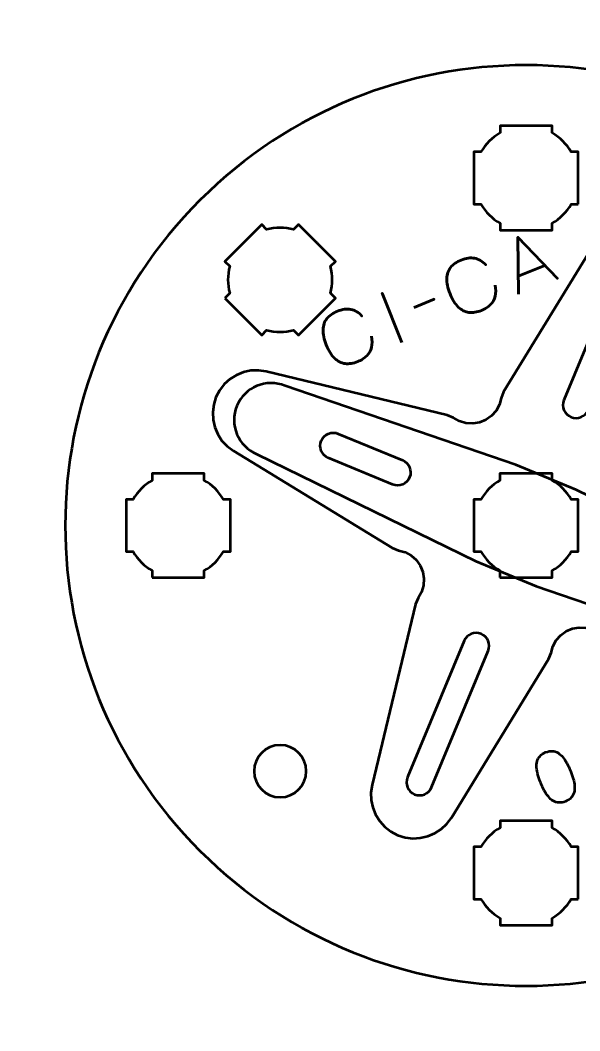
# Model space of a CAD drawing. Header units: centimetres. Extents: x -16.4 to -4.6, y -20.8 to -8.9.
# Drawn here: x -16.41 to -13.19, y -14.76 to -8.94 of the extents above; entities that cross this region are included whole.
import ezdxf

# ---------------------------------------------------------------- set-up
doc = ezdxf.new("R2010")
doc.units = ezdxf.units.CM
doc.header["$MEASUREMENT"] = 0
doc.layers.add('Layer 1', color=7, linetype='Continuous')

msp = doc.modelspace()

# ---------------------------------------------------------------- linework, layer by layer
at = {"layer": 'Layer 1', "lineweight": 53}
for points, knots in [([(-15.37382, -9.97616), (-14.33912, -8.94146), (-12.66088, -8.94146), (-11.62615, -9.97619), (-11.62615, -9.97619), (-10.59145, -11.01089), (-10.59145, -12.68913), (-11.62615, -13.72383), (-11.62615, -13.72383), (-12.66088, -14.75855), (-14.33912, -14.75855), (-15.37382, -13.72385), (-15.37382, -13.72385), (-16.40855, -12.68913), (-16.40855, -11.01089), (-15.37382, -9.97616)], [0, 0, 0, 0, 0.25, 0.25, 0.25, 0.25, 0.5, 0.5, 0.5, 0.5, 0.75, 0.75, 0.75, 0.75, 1, 1, 1, 1]), ([(-13.19997, -9.99998), (-13.19997, -9.99998), (-13.24017, -9.99998), (-13.24017, -9.99998), (-13.24017, -9.99998), (-13.2665, -10.0455), (-13.30446, -10.08343), (-13.34997, -10.10976), (-13.34997, -10.10976), (-13.34997, -10.10976), (-13.34997, -10.14998), (-13.34997, -10.14998), (-13.34997, -10.14998), (-13.34997, -10.14998), (-13.64997, -10.14998), (-13.64997, -10.14998), (-13.64997, -10.14998), (-13.64997, -10.14998), (-13.64997, -10.10979), (-13.64997, -10.10979), (-13.64997, -10.10979), (-13.6955, -10.08346), (-13.73349, -10.04551), (-13.75985, -9.99998), (-13.75985, -9.99998), (-13.75985, -9.99998), (-13.79997, -9.99998), (-13.79997, -9.99998), (-13.79997, -9.99998), (-13.79997, -9.99998), (-13.79997, -9.85456), (-13.79997, -9.85456), (-13.79997, -9.85456), (-13.79997, -9.85456), (-13.80003, -9.84991), (-13.80003, -9.84991), (-13.80003, -9.84991), (-13.80003, -9.84991), (-13.79997, -9.84527), (-13.79997, -9.84527), (-13.79997, -9.84527), (-13.79997, -9.84527), (-13.79997, -9.69998), (-13.79997, -9.69998), (-13.79997, -9.69998), (-13.79997, -9.69998), (-13.7599, -9.69998), (-13.7599, -9.69998), (-13.7599, -9.69998), (-13.73355, -9.65441), (-13.69555, -9.6164), (-13.64997, -9.59004), (-13.64997, -9.59004), (-13.64997, -9.59004), (-13.64997, -9.54998), (-13.64997, -9.54998), (-13.64997, -9.54998), (-13.64997, -9.54998), (-13.50669, -9.54998), (-13.50669, -9.54998), (-13.50669, -9.54998), (-13.50669, -9.54998), (-13.50002, -9.5499), (-13.50002, -9.5499), (-13.50002, -9.5499), (-13.50002, -9.5499), (-13.49334, -9.54998), (-13.49334, -9.54998), (-13.49334, -9.54998), (-13.49334, -9.54998), (-13.34997, -9.54998), (-13.34997, -9.54998), (-13.34997, -9.54998), (-13.34997, -9.54998), (-13.34997, -9.59008), (-13.34997, -9.59008), (-13.34997, -9.59008), (-13.30443, -9.61644), (-13.26645, -9.65443), (-13.24012, -9.69998), (-13.24012, -9.69998), (-13.24012, -9.69998), (-13.19997, -9.69998), (-13.19997, -9.69998), (-13.19997, -9.69998), (-13.19997, -9.69998), (-13.19997, -9.99998), (-13.19997, -9.99998)], [0, 0, 0, 0, 0.0454545, 0.0454545, 0.0454545, 0.0454545, 0.0909091, 0.0909091, 0.0909091, 0.0909091, 0.1363636, 0.1363636, 0.1363636, 0.1363636, 0.1818182, 0.1818182, 0.1818182, 0.1818182, 0.2272727, 0.2272727, 0.2272727, 0.2272727, 0.2727273, 0.2727273, 0.2727273, 0.2727273, 0.3181818, 0.3181818, 0.3181818, 0.3181818, 0.3636364, 0.3636364, 0.3636364, 0.3636364, 0.4090909, 0.4090909, 0.4090909, 0.4090909, 0.4545455, 0.4545455, 0.4545455, 0.4545455, 0.5, 0.5, 0.5, 0.5, 0.5454545, 0.5454545, 0.5454545, 0.5454545, 0.5909091, 0.5909091, 0.5909091, 0.5909091, 0.6363636, 0.6363636, 0.6363636, 0.6363636, 0.6818182, 0.6818182, 0.6818182, 0.6818182, 0.7272727, 0.7272727, 0.7272727, 0.7272727, 0.7727273, 0.7727273, 0.7727273, 0.7727273, 0.8181818, 0.8181818, 0.8181818, 0.8181818, 0.8636364, 0.8636364, 0.8636364, 0.8636364, 0.9090909, 0.9090909, 0.9090909, 0.9090909, 0.9545455, 0.9545455, 0.9545455, 0.9545455, 1, 1, 1, 1]), ([(-15.23245, -10.54182), (-15.23245, -10.54182), (-15.20403, -10.51339), (-15.20403, -10.51339), (-15.20403, -10.51339), (-15.2176, -10.46259), (-15.21758, -10.40893), (-15.20401, -10.35813), (-15.20401, -10.35813), (-15.20401, -10.35813), (-15.23245, -10.32969), (-15.23245, -10.32969), (-15.23245, -10.32969), (-15.23245, -10.32969), (-15.02032, -10.11756), (-15.02032, -10.11756), (-15.02032, -10.11756), (-15.02032, -10.11756), (-14.9919, -10.14597), (-14.9919, -10.14597), (-14.9919, -10.14597), (-14.94109, -10.1324), (-14.88739, -10.13237), (-14.83656, -10.14593), (-14.83656, -10.14593), (-14.83656, -10.14593), (-14.80819, -10.11756), (-14.80819, -10.11756), (-14.80819, -10.11756), (-14.80819, -10.11756), (-14.70536, -10.22038), (-14.70536, -10.22038), (-14.70536, -10.22038), (-14.70536, -10.22038), (-14.70203, -10.22363), (-14.70203, -10.22363), (-14.70203, -10.22363), (-14.70203, -10.22363), (-14.69879, -10.22695), (-14.69879, -10.22695), (-14.69879, -10.22695), (-14.69879, -10.22695), (-14.59606, -10.32969), (-14.59606, -10.32969), (-14.59606, -10.32969), (-14.59606, -10.32969), (-14.62439, -10.35802), (-14.62439, -10.35802), (-14.62439, -10.35802), (-14.6108, -10.40888), (-14.61079, -10.46262), (-14.62438, -10.51349), (-14.62438, -10.51349), (-14.62438, -10.51349), (-14.59606, -10.54182), (-14.59606, -10.54182), (-14.59606, -10.54182), (-14.59606, -10.54182), (-14.69737, -10.64313), (-14.69737, -10.64313), (-14.69737, -10.64313), (-14.69737, -10.64313), (-14.70203, -10.64791), (-14.70203, -10.64791), (-14.70203, -10.64791), (-14.70203, -10.64791), (-14.70681, -10.65257), (-14.70681, -10.65257), (-14.70681, -10.65257), (-14.70681, -10.65257), (-14.80819, -10.75395), (-14.80819, -10.75395), (-14.80819, -10.75395), (-14.80819, -10.75395), (-14.83654, -10.7256), (-14.83654, -10.7256), (-14.83654, -10.7256), (-14.88739, -10.73916), (-14.9411, -10.73915), (-14.99193, -10.72556), (-14.99193, -10.72556), (-14.99193, -10.72556), (-15.02032, -10.75395), (-15.02032, -10.75395), (-15.02032, -10.75395), (-15.02032, -10.75395), (-15.23245, -10.54182), (-15.23245, -10.54182)], [0, 0, 0, 0, 0.0454545, 0.0454545, 0.0454545, 0.0454545, 0.0909091, 0.0909091, 0.0909091, 0.0909091, 0.1363636, 0.1363636, 0.1363636, 0.1363636, 0.1818182, 0.1818182, 0.1818182, 0.1818182, 0.2272727, 0.2272727, 0.2272727, 0.2272727, 0.2727273, 0.2727273, 0.2727273, 0.2727273, 0.3181818, 0.3181818, 0.3181818, 0.3181818, 0.3636364, 0.3636364, 0.3636364, 0.3636364, 0.4090909, 0.4090909, 0.4090909, 0.4090909, 0.4545455, 0.4545455, 0.4545455, 0.4545455, 0.5, 0.5, 0.5, 0.5, 0.5454545, 0.5454545, 0.5454545, 0.5454545, 0.5909091, 0.5909091, 0.5909091, 0.5909091, 0.6363636, 0.6363636, 0.6363636, 0.6363636, 0.6818182, 0.6818182, 0.6818182, 0.6818182, 0.7272727, 0.7272727, 0.7272727, 0.7272727, 0.7727273, 0.7727273, 0.7727273, 0.7727273, 0.8181818, 0.8181818, 0.8181818, 0.8181818, 0.8636364, 0.8636364, 0.8636364, 0.8636364, 0.9090909, 0.9090909, 0.9090909, 0.9090909, 0.9545455, 0.9545455, 0.9545455, 0.9545455, 1, 1, 1, 1]), ([(-13.14369, -11.18578), (-13.15954, -11.22403), (-13.20342, -11.24221), (-13.24168, -11.22637), (-13.24168, -11.22637), (-13.27994, -11.21052), (-13.29812, -11.16663), (-13.28227, -11.12837), (-13.28227, -11.12837), (-13.28227, -11.12837), (-12.95699, -10.34308), (-12.95699, -10.34308), (-12.95699, -10.34308), (-12.94114, -10.30482), (-12.89726, -10.28664), (-12.859, -10.30249), (-12.859, -10.30249), (-12.82074, -10.31833), (-12.80256, -10.36222), (-12.81841, -10.40048), (-12.81841, -10.40048), (-12.81841, -10.40048), (-13.14369, -11.18578), (-13.14369, -11.18578)], [0, 0, 0, 0, 0.1666667, 0.1666667, 0.1666667, 0.1666667, 0.3333333, 0.3333333, 0.3333333, 0.3333333, 0.5, 0.5, 0.5, 0.5, 0.6666667, 0.6666667, 0.6666667, 0.6666667, 0.8333333, 0.8333333, 0.8333333, 0.8333333, 1, 1, 1, 1]), ([(-14.57995, -11.32148), (-14.61821, -11.30564), (-14.6621, -11.32382), (-14.67794, -11.36207), (-14.67794, -11.36207), (-14.69379, -11.40033), (-14.67561, -11.44422), (-14.63735, -11.46007), (-14.63735, -11.46007), (-14.63735, -11.46007), (-14.2678, -11.61314), (-14.2678, -11.61314), (-14.2678, -11.61314), (-14.22954, -11.62899), (-14.18566, -11.61081), (-14.16981, -11.57255), (-14.16981, -11.57255), (-14.15396, -11.53429), (-14.17214, -11.4904), (-14.2104, -11.47456), (-14.2104, -11.47456), (-14.2104, -11.47456), (-14.57995, -11.32148), (-14.57995, -11.32148)], [0, 0, 0, 0, 0.1666667, 0.1666667, 0.1666667, 0.1666667, 0.3333333, 0.3333333, 0.3333333, 0.3333333, 0.5, 0.5, 0.5, 0.5, 0.6666667, 0.6666667, 0.6666667, 0.6666667, 0.8333333, 0.8333333, 0.8333333, 0.8333333, 1, 1, 1, 1]), ([(-15.65004, -12.14997), (-15.65004, -12.14997), (-15.65004, -12.10977), (-15.65004, -12.10977), (-15.65004, -12.10977), (-15.69556, -12.08344), (-15.73349, -12.04548), (-15.75982, -11.99997), (-15.75982, -11.99997), (-15.75982, -11.99997), (-15.80004, -11.99997), (-15.80004, -11.99997), (-15.80004, -11.99997), (-15.80004, -11.99997), (-15.80004, -11.69997), (-15.80004, -11.69997), (-15.80004, -11.69997), (-15.80004, -11.69997), (-15.75985, -11.69997), (-15.75985, -11.69997), (-15.75985, -11.69997), (-15.73352, -11.65444), (-15.69557, -11.61645), (-15.65004, -11.59009), (-15.65004, -11.59009), (-15.65004, -11.59009), (-15.65004, -11.54997), (-15.65004, -11.54997), (-15.65004, -11.54997), (-15.65004, -11.54997), (-15.50462, -11.54997), (-15.50462, -11.54997), (-15.50462, -11.54997), (-15.50462, -11.54997), (-15.49997, -11.54991), (-15.49997, -11.54991), (-15.49997, -11.54991), (-15.49997, -11.54991), (-15.49533, -11.54997), (-15.49533, -11.54997), (-15.49533, -11.54997), (-15.49533, -11.54997), (-15.35004, -11.54997), (-15.35004, -11.54997), (-15.35004, -11.54997), (-15.35004, -11.54997), (-15.35004, -11.59004), (-15.35004, -11.59004), (-15.35004, -11.59004), (-15.30447, -11.61639), (-15.26646, -11.65439), (-15.2401, -11.69997), (-15.2401, -11.69997), (-15.2401, -11.69997), (-15.20004, -11.69997), (-15.20004, -11.69997), (-15.20004, -11.69997), (-15.20004, -11.69997), (-15.20004, -11.84325), (-15.20004, -11.84325), (-15.20004, -11.84325), (-15.20004, -11.84325), (-15.19996, -11.84992), (-15.19996, -11.84992), (-15.19996, -11.84992), (-15.19996, -11.84992), (-15.20004, -11.8566), (-15.20004, -11.8566), (-15.20004, -11.8566), (-15.20004, -11.8566), (-15.20004, -11.99997), (-15.20004, -11.99997), (-15.20004, -11.99997), (-15.20004, -11.99997), (-15.24014, -11.99997), (-15.24014, -11.99997), (-15.24014, -11.99997), (-15.2665, -12.04551), (-15.30449, -12.08349), (-15.35004, -12.10982), (-15.35004, -12.10982), (-15.35004, -12.10982), (-15.35004, -12.14997), (-15.35004, -12.14997), (-15.35004, -12.14997), (-15.35004, -12.14997), (-15.65004, -12.14997), (-15.65004, -12.14997)], [0, 0, 0, 0, 0.0454545, 0.0454545, 0.0454545, 0.0454545, 0.0909091, 0.0909091, 0.0909091, 0.0909091, 0.1363636, 0.1363636, 0.1363636, 0.1363636, 0.1818182, 0.1818182, 0.1818182, 0.1818182, 0.2272727, 0.2272727, 0.2272727, 0.2272727, 0.2727273, 0.2727273, 0.2727273, 0.2727273, 0.3181818, 0.3181818, 0.3181818, 0.3181818, 0.3636364, 0.3636364, 0.3636364, 0.3636364, 0.4090909, 0.4090909, 0.4090909, 0.4090909, 0.4545455, 0.4545455, 0.4545455, 0.4545455, 0.5, 0.5, 0.5, 0.5, 0.5454545, 0.5454545, 0.5454545, 0.5454545, 0.5909091, 0.5909091, 0.5909091, 0.5909091, 0.6363636, 0.6363636, 0.6363636, 0.6363636, 0.6818182, 0.6818182, 0.6818182, 0.6818182, 0.7272727, 0.7272727, 0.7272727, 0.7272727, 0.7727273, 0.7727273, 0.7727273, 0.7727273, 0.8181818, 0.8181818, 0.8181818, 0.8181818, 0.8636364, 0.8636364, 0.8636364, 0.8636364, 0.9090909, 0.9090909, 0.9090909, 0.9090909, 0.9545455, 0.9545455, 0.9545455, 0.9545455, 1, 1, 1, 1]), ([(-13.65004, -12.14997), (-13.65004, -12.14997), (-13.65004, -12.10977), (-13.65004, -12.10977), (-13.65004, -12.10977), (-13.69556, -12.08344), (-13.73349, -12.04548), (-13.75982, -11.99997), (-13.75982, -11.99997), (-13.75982, -11.99997), (-13.80004, -11.99997), (-13.80004, -11.99997), (-13.80004, -11.99997), (-13.80004, -11.99997), (-13.80004, -11.69997), (-13.80004, -11.69997), (-13.80004, -11.69997), (-13.80004, -11.69997), (-13.75985, -11.69997), (-13.75985, -11.69997), (-13.75985, -11.69997), (-13.73352, -11.65444), (-13.69557, -11.61645), (-13.65004, -11.59009), (-13.65004, -11.59009), (-13.65004, -11.59009), (-13.65004, -11.54997), (-13.65004, -11.54997), (-13.65004, -11.54997), (-13.65004, -11.54997), (-13.50462, -11.54997), (-13.50462, -11.54997), (-13.50462, -11.54997), (-13.50462, -11.54997), (-13.49997, -11.54991), (-13.49997, -11.54991), (-13.49997, -11.54991), (-13.49997, -11.54991), (-13.49533, -11.54997), (-13.49533, -11.54997), (-13.49533, -11.54997), (-13.49533, -11.54997), (-13.35004, -11.54997), (-13.35004, -11.54997), (-13.35004, -11.54997), (-13.35004, -11.54997), (-13.35004, -11.59004), (-13.35004, -11.59004), (-13.35004, -11.59004), (-13.30447, -11.61639), (-13.26646, -11.65439), (-13.2401, -11.69997), (-13.2401, -11.69997), (-13.2401, -11.69997), (-13.20004, -11.69997), (-13.20004, -11.69997), (-13.20004, -11.69997), (-13.20004, -11.69997), (-13.20004, -11.84325), (-13.20004, -11.84325), (-13.20004, -11.84325), (-13.20004, -11.84325), (-13.19996, -11.84992), (-13.19996, -11.84992), (-13.19996, -11.84992), (-13.19996, -11.84992), (-13.20004, -11.8566), (-13.20004, -11.8566), (-13.20004, -11.8566), (-13.20004, -11.8566), (-13.20004, -11.99997), (-13.20004, -11.99997), (-13.20004, -11.99997), (-13.20004, -11.99997), (-13.24014, -11.99997), (-13.24014, -11.99997), (-13.24014, -11.99997), (-13.2665, -12.04551), (-13.30449, -12.08349), (-13.35004, -12.10982), (-13.35004, -12.10982), (-13.35004, -12.10982), (-13.35004, -12.14997), (-13.35004, -12.14997), (-13.35004, -12.14997), (-13.35004, -12.14997), (-13.65004, -12.14997), (-13.65004, -12.14997)], [0, 0, 0, 0, 0.0454545, 0.0454545, 0.0454545, 0.0454545, 0.0909091, 0.0909091, 0.0909091, 0.0909091, 0.1363636, 0.1363636, 0.1363636, 0.1363636, 0.1818182, 0.1818182, 0.1818182, 0.1818182, 0.2272727, 0.2272727, 0.2272727, 0.2272727, 0.2727273, 0.2727273, 0.2727273, 0.2727273, 0.3181818, 0.3181818, 0.3181818, 0.3181818, 0.3636364, 0.3636364, 0.3636364, 0.3636364, 0.4090909, 0.4090909, 0.4090909, 0.4090909, 0.4545455, 0.4545455, 0.4545455, 0.4545455, 0.5, 0.5, 0.5, 0.5, 0.5454545, 0.5454545, 0.5454545, 0.5454545, 0.5909091, 0.5909091, 0.5909091, 0.5909091, 0.6363636, 0.6363636, 0.6363636, 0.6363636, 0.6818182, 0.6818182, 0.6818182, 0.6818182, 0.7272727, 0.7272727, 0.7272727, 0.7272727, 0.7727273, 0.7727273, 0.7727273, 0.7727273, 0.8181818, 0.8181818, 0.8181818, 0.8181818, 0.8636364, 0.8636364, 0.8636364, 0.8636364, 0.9090909, 0.9090909, 0.9090909, 0.9090909, 0.9545455, 0.9545455, 0.9545455, 0.9545455, 1, 1, 1, 1]), ([(-14.043, -13.3569), (-14.05885, -13.39516), (-14.10273, -13.41334), (-14.14099, -13.39749), (-14.14099, -13.39749), (-14.17925, -13.38165), (-14.19743, -13.33776), (-14.18158, -13.2995), (-14.18158, -13.2995), (-14.18158, -13.2995), (-13.8563, -12.5142), (-13.8563, -12.5142), (-13.8563, -12.5142), (-13.84045, -12.47595), (-13.79657, -12.45777), (-13.75831, -12.47361), (-13.75831, -12.47361), (-13.72005, -12.48946), (-13.70187, -12.53335), (-13.71772, -12.57161), (-13.71772, -12.57161), (-13.71772, -12.57161), (-14.043, -13.3569), (-14.043, -13.3569)], [0, 0, 0, 0, 0.1666667, 0.1666667, 0.1666667, 0.1666667, 0.3333333, 0.3333333, 0.3333333, 0.3333333, 0.5, 0.5, 0.5, 0.5, 0.6666667, 0.6666667, 0.6666667, 0.6666667, 0.8333333, 0.8333333, 0.8333333, 0.8333333, 1, 1, 1, 1]), ([(-14.91423, -13.1142), (-14.8314, -13.1142), (-14.76423, -13.18137), (-14.76423, -13.2642), (-14.76423, -13.2642), (-14.76423, -13.34703), (-14.8314, -13.4142), (-14.91423, -13.4142), (-14.91423, -13.4142), (-14.99706, -13.4142), (-15.06423, -13.34703), (-15.06423, -13.2642), (-15.06423, -13.2642), (-15.06423, -13.18137), (-14.99706, -13.1142), (-14.91423, -13.1142)], [0, 0, 0, 0, 0.25, 0.25, 0.25, 0.25, 0.5, 0.5, 0.5, 0.5, 0.75, 0.75, 0.75, 0.75, 1, 1, 1, 1]), ([(-13.19997, -13.99998), (-13.19997, -13.99998), (-13.24017, -13.99998), (-13.24017, -13.99998), (-13.24017, -13.99998), (-13.2665, -14.0455), (-13.30446, -14.08343), (-13.34997, -14.10976), (-13.34997, -14.10976), (-13.34997, -14.10976), (-13.34997, -14.14998), (-13.34997, -14.14998), (-13.34997, -14.14998), (-13.34997, -14.14998), (-13.64997, -14.14998), (-13.64997, -14.14998), (-13.64997, -14.14998), (-13.64997, -14.14998), (-13.64997, -14.10979), (-13.64997, -14.10979), (-13.64997, -14.10979), (-13.6955, -14.08346), (-13.73349, -14.04551), (-13.75985, -13.99998), (-13.75985, -13.99998), (-13.75985, -13.99998), (-13.79997, -13.99998), (-13.79997, -13.99998), (-13.79997, -13.99998), (-13.79997, -13.99998), (-13.79997, -13.85456), (-13.79997, -13.85456), (-13.79997, -13.85456), (-13.79997, -13.85456), (-13.80003, -13.84991), (-13.80003, -13.84991), (-13.80003, -13.84991), (-13.80003, -13.84991), (-13.79997, -13.84527), (-13.79997, -13.84527), (-13.79997, -13.84527), (-13.79997, -13.84527), (-13.79997, -13.69998), (-13.79997, -13.69998), (-13.79997, -13.69998), (-13.79997, -13.69998), (-13.7599, -13.69998), (-13.7599, -13.69998), (-13.7599, -13.69998), (-13.73355, -13.65441), (-13.69555, -13.6164), (-13.64997, -13.59004), (-13.64997, -13.59004), (-13.64997, -13.59004), (-13.64997, -13.54998), (-13.64997, -13.54998), (-13.64997, -13.54998), (-13.64997, -13.54998), (-13.50669, -13.54998), (-13.50669, -13.54998), (-13.50669, -13.54998), (-13.50669, -13.54998), (-13.50002, -13.5499), (-13.50002, -13.5499), (-13.50002, -13.5499), (-13.50002, -13.5499), (-13.49334, -13.54998), (-13.49334, -13.54998), (-13.49334, -13.54998), (-13.49334, -13.54998), (-13.34997, -13.54998), (-13.34997, -13.54998), (-13.34997, -13.54998), (-13.34997, -13.54998), (-13.34997, -13.59008), (-13.34997, -13.59008), (-13.34997, -13.59008), (-13.30443, -13.61644), (-13.26645, -13.65443), (-13.24012, -13.69998), (-13.24012, -13.69998), (-13.24012, -13.69998), (-13.19997, -13.69998), (-13.19997, -13.69998), (-13.19997, -13.69998), (-13.19997, -13.69998), (-13.19997, -13.99998), (-13.19997, -13.99998)], [0, 0, 0, 0, 0.0454545, 0.0454545, 0.0454545, 0.0454545, 0.0909091, 0.0909091, 0.0909091, 0.0909091, 0.1363636, 0.1363636, 0.1363636, 0.1363636, 0.1818182, 0.1818182, 0.1818182, 0.1818182, 0.2272727, 0.2272727, 0.2272727, 0.2272727, 0.2727273, 0.2727273, 0.2727273, 0.2727273, 0.3181818, 0.3181818, 0.3181818, 0.3181818, 0.3636364, 0.3636364, 0.3636364, 0.3636364, 0.4090909, 0.4090909, 0.4090909, 0.4090909, 0.4545455, 0.4545455, 0.4545455, 0.4545455, 0.5, 0.5, 0.5, 0.5, 0.5454545, 0.5454545, 0.5454545, 0.5454545, 0.5909091, 0.5909091, 0.5909091, 0.5909091, 0.6363636, 0.6363636, 0.6363636, 0.6363636, 0.6818182, 0.6818182, 0.6818182, 0.6818182, 0.7272727, 0.7272727, 0.7272727, 0.7272727, 0.7727273, 0.7727273, 0.7727273, 0.7727273, 0.8181818, 0.8181818, 0.8181818, 0.8181818, 0.8636364, 0.8636364, 0.8636364, 0.8636364, 0.9090909, 0.9090909, 0.9090909, 0.9090909, 0.9545455, 0.9545455, 0.9545455, 0.9545455, 1, 1, 1, 1])]:
    msp.add_open_spline(points, degree=3, knots=knots, dxfattribs=at)
at = {"layer": 'Layer 1', "color": 5, "lineweight": 53}
for points, knots in [([(-14.994, -10.96409), (-14.994, -10.96409), (-13.95305, -11.21436), (-13.95305, -11.21436), (-13.95305, -11.21436), (-13.95305, -11.21436), (-13.91749, -11.22995), (-13.91749, -11.22995), (-13.91749, -11.22995), (-13.91749, -11.22995), (-13.88345, -11.2492), (-13.88345, -11.2492), (-13.88345, -11.2492), (-13.88345, -11.2492), (-13.84608, -11.26039), (-13.84608, -11.26039), (-13.84608, -11.26039), (-13.84608, -11.26039), (-13.80684, -11.26292), (-13.80684, -11.26292), (-13.80684, -11.26292), (-13.80684, -11.26292), (-13.76718, -11.2562), (-13.76718, -11.2562), (-13.76718, -11.2562), (-13.76718, -11.2562), (-13.73096, -11.24118), (-13.73096, -11.24118), (-13.73096, -11.24118), (-13.73096, -11.24118), (-13.6992, -11.21834), (-13.6992, -11.21834), (-13.6992, -11.21834), (-13.6992, -11.21834), (-13.67251, -11.18909), (-13.67251, -11.18909), (-13.67251, -11.18909), (-13.67251, -11.18909), (-13.65369, -11.15401), (-13.65369, -11.15401), (-13.65369, -11.15401), (-13.65369, -11.15401), (-13.64323, -11.11635), (-13.64323, -11.11635), (-13.64323, -11.11635), (-13.64323, -11.11635), (-13.62985, -11.07988), (-13.62985, -11.07988), (-13.62985, -11.07988), (-13.62985, -11.07988), (-13.07031, -10.16788), (-13.07031, -10.16788), (-13.07031, -10.16788), (-13.07031, -10.16788), (-13.04443, -10.13229), (-13.04443, -10.13229), (-13.04443, -10.13229), (-13.04443, -10.13229), (-13.01244, -10.10269), (-13.01244, -10.10269), (-13.01244, -10.10269), (-13.01244, -10.10269), (-12.97581, -10.07841), (-12.97581, -10.07841), (-12.97581, -10.07841), (-12.97581, -10.07841), (-12.93515, -10.06096), (-12.93515, -10.06096), (-12.93515, -10.06096), (-12.93515, -10.06096), (-12.89178, -10.05148), (-12.89178, -10.05148), (-12.89178, -10.05148), (-12.89178, -10.05148), (-12.84791, -10.04908), (-12.84791, -10.04908), (-12.84791, -10.04908), (-12.84791, -10.04908), (-12.80385, -10.05447), (-12.80385, -10.05447), (-12.80385, -10.05447), (-12.80385, -10.05447), (-12.76208, -10.06748), (-12.76208, -10.06748), (-12.76208, -10.06748), (-12.76208, -10.06748), (-12.72261, -10.08812), (-12.72261, -10.08812), (-12.72261, -10.08812), (-12.72261, -10.08812), (-12.68765, -10.11547), (-12.68765, -10.11547), (-12.68765, -10.11547), (-12.68765, -10.11547), (-12.65833, -10.14818), (-12.65833, -10.14818), (-12.65833, -10.14818), (-12.65833, -10.14818), (-12.6351, -10.18525), (-12.6351, -10.18525), (-12.6351, -10.18525), (-12.6351, -10.18525), (-12.61868, -10.22634), (-12.61868, -10.22634), (-12.61868, -10.22634), (-12.61868, -10.22634), (-12.60921, -10.26971), (-12.60921, -10.26971), (-12.60921, -10.26971), (-12.60921, -10.26971), (-12.60753, -10.31326), (-12.60753, -10.31326), (-12.60753, -10.31326), (-12.60753, -10.31326), (-12.61439, -10.35673), (-12.61439, -10.35673), (-12.61439, -10.35673), (-12.61439, -10.35673), (-12.86435, -11.39696), (-12.86435, -11.39696), (-12.86435, -11.39696), (-12.86435, -11.39696), (-12.87994, -11.43251), (-12.87994, -11.43251), (-12.87994, -11.43251), (-12.87994, -11.43251), (-12.89918, -11.46654), (-12.89918, -11.46654), (-12.89918, -11.46654), (-12.89918, -11.46654), (-12.91067, -11.50465), (-12.91067, -11.50465), (-12.91067, -11.50465), (-12.91067, -11.50465), (-12.91248, -11.54421), (-12.91248, -11.54421), (-12.91248, -11.54421), (-12.91248, -11.54421), (-12.90619, -11.58281), (-12.90619, -11.58281), (-12.90619, -11.58281), (-12.90619, -11.58281), (-12.89119, -11.61905), (-12.89119, -11.61905), (-12.89119, -11.61905), (-12.89119, -11.61905), (-12.86863, -11.65154), (-12.86863, -11.65154), (-12.86863, -11.65154), (-12.86863, -11.65154), (-12.83908, -11.6775), (-12.83908, -11.6775), (-12.83908, -11.6775), (-12.83908, -11.6775), (-12.80402, -11.69631), (-12.80402, -11.69631), (-12.80402, -11.69631), (-12.80402, -11.69631), (-12.76633, -11.70677), (-12.76633, -11.70677), (-12.76633, -11.70677), (-12.76633, -11.70677), (-12.73017, -11.72089), (-12.73017, -11.72089), (-12.73017, -11.72089), (-12.73017, -11.72089), (-11.81788, -12.27969), (-11.81788, -12.27969), (-11.81788, -12.27969), (-11.81788, -12.27969), (-11.78231, -12.30556), (-11.78231, -12.30556), (-11.78231, -12.30556), (-11.78231, -12.30556), (-11.75195, -12.33785), (-11.75195, -12.33785), (-11.75195, -12.33785), (-11.75195, -12.33785), (-11.728, -12.37522), (-11.728, -12.37522), (-11.728, -12.37522), (-11.728, -12.37522), (-11.71055, -12.41588), (-11.71055, -12.41588), (-11.71055, -12.41588), (-11.71055, -12.41588), (-11.70077, -12.45851), (-11.70077, -12.45851), (-11.70077, -12.45851), (-11.70077, -12.45851), (-11.69836, -12.50238), (-11.69836, -12.50238), (-11.69836, -12.50238), (-11.69836, -12.50238), (-11.70375, -12.54644), (-11.70375, -12.54644), (-11.70375, -12.54644), (-11.70375, -12.54644), (-11.71676, -12.58821), (-11.71676, -12.58821), (-11.71676, -12.58821), (-11.71676, -12.58821), (-11.7374, -12.62767), (-11.7374, -12.62767), (-11.7374, -12.62767), (-11.7374, -12.62767), (-11.76475, -12.66265), (-11.76475, -12.66265), (-11.76475, -12.66265), (-11.76475, -12.66265), (-11.79747, -12.69197), (-11.79747, -12.69197), (-11.79747, -12.69197), (-11.79747, -12.69197), (-11.83453, -12.7152), (-11.83453, -12.7152), (-11.83453, -12.7152), (-11.83453, -12.7152), (-11.87562, -12.73161), (-11.87562, -12.73161), (-11.87562, -12.73161), (-11.87562, -12.73161), (-11.91899, -12.7411), (-11.91899, -12.7411), (-11.91899, -12.7411), (-11.91899, -12.7411), (-11.96328, -12.74247), (-11.96328, -12.74247), (-11.96328, -12.74247), (-11.96328, -12.74247), (-12.00673, -12.73561), (-12.00673, -12.73561), (-12.00673, -12.73561), (-12.00673, -12.73561), (-13.04694, -12.48565), (-13.04694, -12.48565), (-13.04694, -12.48565), (-13.04694, -12.48565), (-13.0825, -12.47006), (-13.0825, -12.47006), (-13.0825, -12.47006), (-13.0825, -12.47006), (-13.11654, -12.45082), (-13.11654, -12.45082), (-13.11654, -12.45082), (-13.11654, -12.45082), (-13.15464, -12.43932), (-13.15464, -12.43932), (-13.15464, -12.43932), (-13.15464, -12.43932), (-13.19389, -12.43678), (-13.19389, -12.43678), (-13.19389, -12.43678), (-13.19389, -12.43678), (-13.23282, -12.44381), (-13.23282, -12.44381), (-13.23282, -12.44381), (-13.23282, -12.44381), (-13.26904, -12.45882), (-13.26904, -12.45882), (-13.26904, -12.45882), (-13.26904, -12.45882), (-13.3008, -12.48168), (-13.3008, -12.48168), (-13.3008, -12.48168), (-13.3008, -12.48168), (-13.32748, -12.51092), (-13.32748, -12.51092), (-13.32748, -12.51092), (-13.32748, -12.51092), (-13.3463, -12.54599), (-13.3463, -12.54599), (-13.3463, -12.54599), (-13.3463, -12.54599), (-13.35676, -12.58366), (-13.35676, -12.58366), (-13.35676, -12.58366), (-13.35676, -12.58366), (-13.37058, -12.6191), (-13.37058, -12.6191), (-13.37058, -12.6191), (-13.37058, -12.6191), (-13.92967, -13.53212), (-13.92967, -13.53212), (-13.92967, -13.53212), (-13.92967, -13.53212), (-13.95556, -13.56769), (-13.95556, -13.56769), (-13.95556, -13.56769), (-13.95556, -13.56769), (-13.98755, -13.59732), (-13.98755, -13.59732), (-13.98755, -13.59732), (-13.98755, -13.59732), (-14.02491, -13.62128), (-14.02491, -13.62128), (-14.02491, -13.62128), (-14.02491, -13.62128), (-14.06557, -13.63873), (-14.06557, -13.63873), (-14.06557, -13.63873), (-14.06557, -13.63873), (-14.10821, -13.64851), (-14.10821, -13.64851), (-14.10821, -13.64851), (-14.10821, -13.64851), (-14.15207, -13.6509), (-14.15207, -13.6509), (-14.15207, -13.6509), (-14.15207, -13.6509), (-14.19614, -13.64553), (-14.19614, -13.64553), (-14.19614, -13.64553), (-14.19614, -13.64553), (-14.23864, -13.63221), (-14.23864, -13.63221), (-14.23864, -13.63221), (-14.23864, -13.63221), (-14.27738, -13.61187), (-14.27738, -13.61187), (-14.27738, -13.61187), (-14.27738, -13.61187), (-14.31234, -13.58452), (-14.31234, -13.58452), (-14.31234, -13.58452), (-14.31234, -13.58452), (-14.34166, -13.55181), (-14.34166, -13.55181), (-14.34166, -13.55181), (-14.34166, -13.55181), (-14.36563, -13.51444), (-14.36563, -13.51444), (-14.36563, -13.51444), (-14.36563, -13.51444), (-14.38204, -13.47335), (-14.38204, -13.47335), (-14.38204, -13.47335), (-14.38204, -13.47335), (-14.39078, -13.43029), (-14.39078, -13.43029), (-14.39078, -13.43029), (-14.39078, -13.43029), (-14.39246, -13.38672), (-14.39246, -13.38672), (-14.39246, -13.38672), (-14.39246, -13.38672), (-14.3856, -13.34326), (-14.3856, -13.34326), (-14.3856, -13.34326), (-14.3856, -13.34326), (-14.13608, -12.30202), (-14.13608, -12.30202), (-14.13608, -12.30202), (-14.13608, -12.30202), (-14.12006, -12.2675), (-14.12006, -12.2675), (-14.12006, -12.2675), (-14.12006, -12.2675), (-14.10081, -12.23346), (-14.10081, -12.23346), (-14.10081, -12.23346), (-14.10081, -12.23346), (-14.08932, -12.19535), (-14.08932, -12.19535), (-14.08932, -12.19535), (-14.08932, -12.19535), (-14.08752, -12.15581), (-14.08752, -12.15581), (-14.08752, -12.15581), (-14.08752, -12.15581), (-14.09381, -12.11719), (-14.09381, -12.11719), (-14.09381, -12.11719), (-14.09381, -12.11719), (-14.10881, -12.08097), (-14.10881, -12.08097), (-14.10881, -12.08097), (-14.10881, -12.08097), (-14.1321, -12.04817), (-14.1321, -12.04817), (-14.1321, -12.04817), (-14.1321, -12.04817), (-14.16164, -12.02221), (-14.16164, -12.02221), (-14.16164, -12.02221), (-14.16164, -12.02221), (-14.19598, -12.0037), (-14.19598, -12.0037), (-14.19598, -12.0037), (-14.19598, -12.0037), (-14.23366, -11.99324), (-14.23366, -11.99324), (-14.23366, -11.99324), (-14.23366, -11.99324), (-14.26982, -11.97911), (-14.26982, -11.97911), (-14.26982, -11.97911), (-14.26982, -11.97911), (-15.18285, -11.42002), (-15.18285, -11.42002), (-15.18285, -11.42002), (-15.18285, -11.42002), (-15.21843, -11.39414), (-15.21843, -11.39414), (-15.21843, -11.39414), (-15.21843, -11.39414), (-15.24878, -11.36185), (-15.24878, -11.36185), (-15.24878, -11.36185), (-15.24878, -11.36185), (-15.27274, -11.32448), (-15.27274, -11.32448), (-15.27274, -11.32448), (-15.27274, -11.32448), (-15.28946, -11.28412), (-15.28946, -11.28412), (-15.28946, -11.28412), (-15.28946, -11.28412), (-15.29997, -11.24119), (-15.29997, -11.24119), (-15.29997, -11.24119), (-15.29997, -11.24119), (-15.30165, -11.19762), (-15.30165, -11.19762), (-15.30165, -11.19762), (-15.30165, -11.19762), (-15.29625, -11.15355), (-15.29625, -11.15355), (-15.29625, -11.15355), (-15.29625, -11.15355), (-15.28294, -11.11105), (-15.28294, -11.11105), (-15.28294, -11.11105), (-15.28294, -11.11105), (-15.2626, -11.07232), (-15.2626, -11.07232), (-15.2626, -11.07232), (-15.2626, -11.07232), (-15.23526, -11.03735), (-15.23526, -11.03735), (-15.23526, -11.03735), (-15.23526, -11.03735), (-15.20327, -11.00773), (-15.20327, -11.00773), (-15.20327, -11.00773), (-15.20327, -11.00773), (-15.16548, -10.9848), (-15.16548, -10.9848), (-15.16548, -10.9848), (-15.16548, -10.9848), (-15.12512, -10.96809), (-15.12512, -10.96809), (-15.12512, -10.96809), (-15.12512, -10.96809), (-15.08175, -10.9586), (-15.08175, -10.9586), (-15.08175, -10.9586), (-15.08175, -10.9586), (-15.03746, -10.95724), (-15.03746, -10.95724), (-15.03746, -10.95724), (-15.03746, -10.95724), (-14.994, -10.96409), (-14.994, -10.96409)], [0, 0, 0, 0, 0.0086207, 0.0086207, 0.0086207, 0.0086207, 0.0172414, 0.0172414, 0.0172414, 0.0172414, 0.0258621, 0.0258621, 0.0258621, 0.0258621, 0.0344828, 0.0344828, 0.0344828, 0.0344828, 0.0431034, 0.0431034, 0.0431034, 0.0431034, 0.0517241, 0.0517241, 0.0517241, 0.0517241, 0.0603448, 0.0603448, 0.0603448, 0.0603448, 0.0689655, 0.0689655, 0.0689655, 0.0689655, 0.0775862, 0.0775862, 0.0775862, 0.0775862, 0.0862069, 0.0862069, 0.0862069, 0.0862069, 0.0948276, 0.0948276, 0.0948276, 0.0948276, 0.1034483, 0.1034483, 0.1034483, 0.1034483, 0.112069, 0.112069, 0.112069, 0.112069, 0.1206897, 0.1206897, 0.1206897, 0.1206897, 0.1293103, 0.1293103, 0.1293103, 0.1293103, 0.137931, 0.137931, 0.137931, 0.137931, 0.1465517, 0.1465517, 0.1465517, 0.1465517, 0.1551724, 0.1551724, 0.1551724, 0.1551724, 0.1637931, 0.1637931, 0.1637931, 0.1637931, 0.1724138, 0.1724138, 0.1724138, 0.1724138, 0.1810345, 0.1810345, 0.1810345, 0.1810345, 0.1896552, 0.1896552, 0.1896552, 0.1896552, 0.1982759, 0.1982759, 0.1982759, 0.1982759, 0.2068966, 0.2068966, 0.2068966, 0.2068966, 0.2155172, 0.2155172, 0.2155172, 0.2155172, 0.2241379, 0.2241379, 0.2241379, 0.2241379, 0.2327586, 0.2327586, 0.2327586, 0.2327586, 0.2413793, 0.2413793, 0.2413793, 0.2413793, 0.25, 0.25, 0.25, 0.25, 0.2586207, 0.2586207, 0.2586207, 0.2586207, 0.2672414, 0.2672414, 0.2672414, 0.2672414, 0.2758621, 0.2758621, 0.2758621, 0.2758621, 0.2844828, 0.2844828, 0.2844828, 0.2844828, 0.2931034, 0.2931034, 0.2931034, 0.2931034, 0.3017241, 0.3017241, 0.3017241, 0.3017241, 0.3103448, 0.3103448, 0.3103448, 0.3103448, 0.3189655, 0.3189655, 0.3189655, 0.3189655, 0.3275862, 0.3275862, 0.3275862, 0.3275862, 0.3362069, 0.3362069, 0.3362069, 0.3362069, 0.3448276, 0.3448276, 0.3448276, 0.3448276, 0.3534483, 0.3534483, 0.3534483, 0.3534483, 0.362069, 0.362069, 0.362069, 0.362069, 0.3706897, 0.3706897, 0.3706897, 0.3706897, 0.3793103, 0.3793103, 0.3793103, 0.3793103, 0.387931, 0.387931, 0.387931, 0.387931, 0.3965517, 0.3965517, 0.3965517, 0.3965517, 0.4051724, 0.4051724, 0.4051724, 0.4051724, 0.4137931, 0.4137931, 0.4137931, 0.4137931, 0.4224138, 0.4224138, 0.4224138, 0.4224138, 0.4310345, 0.4310345, 0.4310345, 0.4310345, 0.4396552, 0.4396552, 0.4396552, 0.4396552, 0.4482759, 0.4482759, 0.4482759, 0.4482759, 0.4568966, 0.4568966, 0.4568966, 0.4568966, 0.4655172, 0.4655172, 0.4655172, 0.4655172, 0.4741379, 0.4741379, 0.4741379, 0.4741379, 0.4827586, 0.4827586, 0.4827586, 0.4827586, 0.4913793, 0.4913793, 0.4913793, 0.4913793, 0.5, 0.5, 0.5, 0.5, 0.5086207, 0.5086207, 0.5086207, 0.5086207, 0.5172414, 0.5172414, 0.5172414, 0.5172414, 0.5258621, 0.5258621, 0.5258621, 0.5258621, 0.5344828, 0.5344828, 0.5344828, 0.5344828, 0.5431034, 0.5431034, 0.5431034, 0.5431034, 0.5517241, 0.5517241, 0.5517241, 0.5517241, 0.5603448, 0.5603448, 0.5603448, 0.5603448, 0.5689655, 0.5689655, 0.5689655, 0.5689655, 0.5775862, 0.5775862, 0.5775862, 0.5775862, 0.5862069, 0.5862069, 0.5862069, 0.5862069, 0.5948276, 0.5948276, 0.5948276, 0.5948276, 0.6034483, 0.6034483, 0.6034483, 0.6034483, 0.612069, 0.612069, 0.612069, 0.612069, 0.6206897, 0.6206897, 0.6206897, 0.6206897, 0.6293103, 0.6293103, 0.6293103, 0.6293103, 0.637931, 0.637931, 0.637931, 0.637931, 0.6465517, 0.6465517, 0.6465517, 0.6465517, 0.6551724, 0.6551724, 0.6551724, 0.6551724, 0.6637931, 0.6637931, 0.6637931, 0.6637931, 0.6724138, 0.6724138, 0.6724138, 0.6724138, 0.6810345, 0.6810345, 0.6810345, 0.6810345, 0.6896552, 0.6896552, 0.6896552, 0.6896552, 0.6982759, 0.6982759, 0.6982759, 0.6982759, 0.7068966, 0.7068966, 0.7068966, 0.7068966, 0.7155172, 0.7155172, 0.7155172, 0.7155172, 0.7241379, 0.7241379, 0.7241379, 0.7241379, 0.7327586, 0.7327586, 0.7327586, 0.7327586, 0.7413793, 0.7413793, 0.7413793, 0.7413793, 0.75, 0.75, 0.75, 0.75, 0.7586207, 0.7586207, 0.7586207, 0.7586207, 0.7672414, 0.7672414, 0.7672414, 0.7672414, 0.7758621, 0.7758621, 0.7758621, 0.7758621, 0.7844828, 0.7844828, 0.7844828, 0.7844828, 0.7931034, 0.7931034, 0.7931034, 0.7931034, 0.8017241, 0.8017241, 0.8017241, 0.8017241, 0.8103448, 0.8103448, 0.8103448, 0.8103448, 0.8189655, 0.8189655, 0.8189655, 0.8189655, 0.8275862, 0.8275862, 0.8275862, 0.8275862, 0.8362069, 0.8362069, 0.8362069, 0.8362069, 0.8448276, 0.8448276, 0.8448276, 0.8448276, 0.8534483, 0.8534483, 0.8534483, 0.8534483, 0.862069, 0.862069, 0.862069, 0.862069, 0.8706897, 0.8706897, 0.8706897, 0.8706897, 0.8793103, 0.8793103, 0.8793103, 0.8793103, 0.887931, 0.887931, 0.887931, 0.887931, 0.8965517, 0.8965517, 0.8965517, 0.8965517, 0.9051724, 0.9051724, 0.9051724, 0.9051724, 0.9137931, 0.9137931, 0.9137931, 0.9137931, 0.9224138, 0.9224138, 0.9224138, 0.9224138, 0.9310345, 0.9310345, 0.9310345, 0.9310345, 0.9396552, 0.9396552, 0.9396552, 0.9396552, 0.9482759, 0.9482759, 0.9482759, 0.9482759, 0.9568966, 0.9568966, 0.9568966, 0.9568966, 0.9655172, 0.9655172, 0.9655172, 0.9655172, 0.9741379, 0.9741379, 0.9741379, 0.9741379, 0.9827586, 0.9827586, 0.9827586, 0.9827586, 0.9913793, 0.9913793, 0.9913793, 0.9913793, 1, 1, 1, 1]), ([(-13.54454, -10.51898), (-13.54454, -10.51898), (-13.54661, -10.19066), (-13.54661, -10.19066), (-13.54661, -10.19066), (-13.54661, -10.19066), (-13.31966, -10.42809), (-13.31966, -10.42809), (-13.31966, -10.42809), (-13.31966, -10.42809), (-13.54661, -10.19066), (-13.54661, -10.19066), (-13.54661, -10.19066), (-13.54661, -10.19066), (-13.54454, -10.51898), (-13.54454, -10.51898)], [0, 0, 0, 0, 0.25, 0.25, 0.25, 0.25, 0.5, 0.5, 0.5, 0.5, 0.75, 0.75, 0.75, 0.75, 1, 1, 1, 1]), ([(-13.67827, -10.46592), (-13.67347, -10.4901), (-13.67323, -10.51155), (-13.67769, -10.53021), (-13.67769, -10.53021), (-13.68216, -10.54887), (-13.69105, -10.56494), (-13.70429, -10.57845), (-13.70429, -10.57845), (-13.71754, -10.59194), (-13.73491, -10.60302), (-13.75638, -10.61165), (-13.75638, -10.61165), (-13.7825, -10.62228), (-13.80667, -10.62617), (-13.82901, -10.62329), (-13.82901, -10.62329), (-13.85135, -10.62042), (-13.87158, -10.61021), (-13.88977, -10.5927), (-13.88977, -10.5927), (-13.90796, -10.57512), (-13.92383, -10.54971), (-13.93737, -10.5163), (-13.93737, -10.5163), (-13.95076, -10.48295), (-13.957, -10.45368), (-13.95615, -10.42843), (-13.95615, -10.42843), (-13.95522, -10.40318), (-13.94777, -10.38179), (-13.93371, -10.36414), (-13.93371, -10.36414), (-13.91966, -10.34648), (-13.89957, -10.33247), (-13.87344, -10.32197), (-13.87344, -10.32197), (-13.84554, -10.31057), (-13.81976, -10.30713), (-13.79609, -10.3115), (-13.79609, -10.3115), (-13.77241, -10.31587), (-13.75116, -10.32883), (-13.73229, -10.35037), (-13.73229, -10.35037), (-13.75116, -10.32883), (-13.77241, -10.31587), (-13.79609, -10.3115), (-13.79609, -10.3115), (-13.81976, -10.30713), (-13.84554, -10.31057), (-13.87344, -10.32197), (-13.87344, -10.32197), (-13.89957, -10.33247), (-13.91966, -10.34648), (-13.93371, -10.36414), (-13.93371, -10.36414), (-13.94777, -10.38179), (-13.95522, -10.40318), (-13.95615, -10.42843), (-13.95615, -10.42843), (-13.957, -10.45368), (-13.95076, -10.48295), (-13.93737, -10.5163), (-13.93737, -10.5163), (-13.92383, -10.54971), (-13.90796, -10.57512), (-13.88977, -10.5927), (-13.88977, -10.5927), (-13.87158, -10.61021), (-13.85135, -10.62042), (-13.82901, -10.62329), (-13.82901, -10.62329), (-13.80667, -10.62617), (-13.7825, -10.62228), (-13.75638, -10.61165), (-13.75638, -10.61165), (-13.73491, -10.60302), (-13.71754, -10.59194), (-13.70429, -10.57845), (-13.70429, -10.57845), (-13.69105, -10.56494), (-13.68216, -10.54887), (-13.67769, -10.53021), (-13.67769, -10.53021), (-13.67323, -10.51155), (-13.67347, -10.4901), (-13.67827, -10.46592)], [0, 0, 0, 0, 0.0454545, 0.0454545, 0.0454545, 0.0454545, 0.0909091, 0.0909091, 0.0909091, 0.0909091, 0.1363636, 0.1363636, 0.1363636, 0.1363636, 0.1818182, 0.1818182, 0.1818182, 0.1818182, 0.2272727, 0.2272727, 0.2272727, 0.2272727, 0.2727273, 0.2727273, 0.2727273, 0.2727273, 0.3181818, 0.3181818, 0.3181818, 0.3181818, 0.3636364, 0.3636364, 0.3636364, 0.3636364, 0.4090909, 0.4090909, 0.4090909, 0.4090909, 0.4545455, 0.4545455, 0.4545455, 0.4545455, 0.5, 0.5, 0.5, 0.5, 0.5454545, 0.5454545, 0.5454545, 0.5454545, 0.5909091, 0.5909091, 0.5909091, 0.5909091, 0.6363636, 0.6363636, 0.6363636, 0.6363636, 0.6818182, 0.6818182, 0.6818182, 0.6818182, 0.7272727, 0.7272727, 0.7272727, 0.7272727, 0.7727273, 0.7727273, 0.7727273, 0.7727273, 0.8181818, 0.8181818, 0.8181818, 0.8181818, 0.8636364, 0.8636364, 0.8636364, 0.8636364, 0.9090909, 0.9090909, 0.9090909, 0.9090909, 0.9545455, 0.9545455, 0.9545455, 0.9545455, 1, 1, 1, 1]), ([(-13.54526, -10.41561), (-13.54526, -10.41561), (-13.3914, -10.35345), (-13.3914, -10.35345), (-13.3914, -10.35345), (-13.3914, -10.35345), (-13.54526, -10.41561), (-13.54526, -10.41561)], [0, 0, 0, 0, 0.5, 0.5, 0.5, 0.5, 1, 1, 1, 1]), ([(-14.21362, -10.79654), (-14.21362, -10.79654), (-14.32792, -10.51352), (-14.32792, -10.51352), (-14.32792, -10.51352), (-14.32792, -10.51352), (-14.21362, -10.79654), (-14.21362, -10.79654)], [0, 0, 0, 0, 0.5, 0.5, 0.5, 0.5, 1, 1, 1, 1]), ([(-14.1433, -10.59424), (-14.1433, -10.59424), (-14.02908, -10.5481), (-14.02908, -10.5481), (-14.02908, -10.5481), (-14.02908, -10.5481), (-14.1433, -10.59424), (-14.1433, -10.59424)], [0, 0, 0, 0, 0.5, 0.5, 0.5, 0.5, 1, 1, 1, 1]), ([(-14.38969, -10.7606), (-14.38489, -10.78478), (-14.38465, -10.80623), (-14.38911, -10.82489), (-14.38911, -10.82489), (-14.39358, -10.84355), (-14.40247, -10.85962), (-14.41571, -10.87313), (-14.41571, -10.87313), (-14.42896, -10.88662), (-14.44633, -10.8977), (-14.4678, -10.90633), (-14.4678, -10.90633), (-14.49392, -10.91696), (-14.51809, -10.92085), (-14.54043, -10.91797), (-14.54043, -10.91797), (-14.56277, -10.9151), (-14.583, -10.90489), (-14.60119, -10.88738), (-14.60119, -10.88738), (-14.61938, -10.8698), (-14.63525, -10.84439), (-14.64879, -10.81098), (-14.64879, -10.81098), (-14.66218, -10.77763), (-14.66842, -10.74836), (-14.66757, -10.72311), (-14.66757, -10.72311), (-14.66664, -10.69786), (-14.65919, -10.67647), (-14.64513, -10.65882), (-14.64513, -10.65882), (-14.63108, -10.64116), (-14.61099, -10.62715), (-14.58486, -10.61665), (-14.58486, -10.61665), (-14.55696, -10.60525), (-14.53118, -10.60181), (-14.50751, -10.60618), (-14.50751, -10.60618), (-14.48383, -10.61055), (-14.46258, -10.62351), (-14.44371, -10.64505), (-14.44371, -10.64505), (-14.46258, -10.62351), (-14.48383, -10.61055), (-14.50751, -10.60618), (-14.50751, -10.60618), (-14.53118, -10.60181), (-14.55696, -10.60525), (-14.58486, -10.61665), (-14.58486, -10.61665), (-14.61099, -10.62715), (-14.63108, -10.64116), (-14.64513, -10.65882), (-14.64513, -10.65882), (-14.65919, -10.67647), (-14.66664, -10.69786), (-14.66757, -10.72311), (-14.66757, -10.72311), (-14.66842, -10.74836), (-14.66218, -10.77763), (-14.64879, -10.81098), (-14.64879, -10.81098), (-14.63525, -10.84439), (-14.61938, -10.8698), (-14.60119, -10.88738), (-14.60119, -10.88738), (-14.583, -10.90489), (-14.56277, -10.9151), (-14.54043, -10.91797), (-14.54043, -10.91797), (-14.51809, -10.92085), (-14.49392, -10.91696), (-14.4678, -10.90633), (-14.4678, -10.90633), (-14.44633, -10.8977), (-14.42896, -10.88662), (-14.41571, -10.87313), (-14.41571, -10.87313), (-14.40247, -10.85962), (-14.39358, -10.84355), (-14.38911, -10.82489), (-14.38911, -10.82489), (-14.38465, -10.80623), (-14.38489, -10.78478), (-14.38969, -10.7606)], [0, 0, 0, 0, 0.0454545, 0.0454545, 0.0454545, 0.0454545, 0.0909091, 0.0909091, 0.0909091, 0.0909091, 0.1363636, 0.1363636, 0.1363636, 0.1363636, 0.1818182, 0.1818182, 0.1818182, 0.1818182, 0.2272727, 0.2272727, 0.2272727, 0.2272727, 0.2727273, 0.2727273, 0.2727273, 0.2727273, 0.3181818, 0.3181818, 0.3181818, 0.3181818, 0.3636364, 0.3636364, 0.3636364, 0.3636364, 0.4090909, 0.4090909, 0.4090909, 0.4090909, 0.4545455, 0.4545455, 0.4545455, 0.4545455, 0.5, 0.5, 0.5, 0.5, 0.5454545, 0.5454545, 0.5454545, 0.5454545, 0.5909091, 0.5909091, 0.5909091, 0.5909091, 0.6363636, 0.6363636, 0.6363636, 0.6363636, 0.6818182, 0.6818182, 0.6818182, 0.6818182, 0.7272727, 0.7272727, 0.7272727, 0.7272727, 0.7727273, 0.7727273, 0.7727273, 0.7727273, 0.8181818, 0.8181818, 0.8181818, 0.8181818, 0.8636364, 0.8636364, 0.8636364, 0.8636364, 0.9090909, 0.9090909, 0.9090909, 0.9090909, 0.9545455, 0.9545455, 0.9545455, 0.9545455, 1, 1, 1, 1]), ([(-13.44158, -12.19891), (-13.44158, -12.19891), (-13.78803, -12.05541), (-13.78803, -12.05541), (-13.78803, -12.05541), (-13.78803, -12.05541), (-15.04798, -11.43881), (-15.04798, -11.43881), (-15.04798, -11.43881), (-15.15611, -11.39402), (-15.20777, -11.2693), (-15.16298, -11.16117), (-15.16298, -11.16117), (-15.11819, -11.05304), (-14.99347, -11.00137), (-14.88534, -11.04616), (-14.88534, -11.04616), (-14.88534, -11.04616), (-13.55842, -11.50108), (-13.55842, -11.50108), (-13.55842, -11.50108), (-13.55842, -11.50108), (-13.21197, -11.64459), (-13.21197, -11.64459), (-13.21197, -11.64459), (-13.21197, -11.64459), (-11.95202, -12.26118), (-11.95202, -12.26118), (-11.95202, -12.26118), (-11.84389, -12.30597), (-11.79223, -12.4307), (-11.83702, -12.53883), (-11.83702, -12.53883), (-11.88181, -12.64696), (-12.00653, -12.69862), (-12.11466, -12.65383), (-12.11466, -12.65383), (-12.11466, -12.65383), (-13.44158, -12.19891), (-13.44158, -12.19891)], [0, 0, 0, 0, 0.1, 0.1, 0.1, 0.1, 0.2, 0.2, 0.2, 0.2, 0.3, 0.3, 0.3, 0.3, 0.4, 0.4, 0.4, 0.4, 0.5, 0.5, 0.5, 0.5, 0.6, 0.6, 0.6, 0.6, 0.7, 0.7, 0.7, 0.7, 0.8, 0.8, 0.8, 0.8, 0.9, 0.9, 0.9, 0.9, 1, 1, 1, 1]), ([(-13.27333, -13.43809), (-13.2596, -13.4325), (-13.24874, -13.42532), (-13.24084, -13.41664), (-13.24084, -13.41664), (-13.23286, -13.40789), (-13.22741, -13.39793), (-13.22435, -13.38666), (-13.22435, -13.38666), (-13.22135, -13.37539), (-13.22033, -13.36313), (-13.22134, -13.34986), (-13.22134, -13.34986), (-13.22236, -13.33659), (-13.22492, -13.32259), (-13.22909, -13.30787), (-13.22909, -13.30787), (-13.2332, -13.29309), (-13.2385, -13.27795), (-13.24484, -13.26223), (-13.24484, -13.26223), (-13.25114, -13.24665), (-13.25785, -13.23206), (-13.26514, -13.21866), (-13.26514, -13.21866), (-13.27237, -13.20519), (-13.28023, -13.19334), (-13.28875, -13.1831), (-13.28875, -13.1831), (-13.29727, -13.17279), (-13.30651, -13.16467), (-13.31648, -13.15866), (-13.31648, -13.15866), (-13.32652, -13.15264), (-13.33742, -13.14924), (-13.34913, -13.14843), (-13.34913, -13.14843), (-13.3609, -13.14768), (-13.37369, -13.15005), (-13.38751, -13.1555), (-13.38751, -13.1555), (-13.40124, -13.16117), (-13.4121, -13.16834), (-13.42001, -13.17709), (-13.42001, -13.17709), (-13.42791, -13.18584), (-13.43344, -13.19582), (-13.43642, -13.20708), (-13.43642, -13.20708), (-13.43942, -13.2184), (-13.44044, -13.23067), (-13.43943, -13.24395), (-13.43943, -13.24395), (-13.43841, -13.25723), (-13.43586, -13.27121), (-13.43168, -13.28592), (-13.43168, -13.28592), (-13.42757, -13.30064), (-13.42235, -13.31579), (-13.41599, -13.33137), (-13.41599, -13.33137), (-13.40971, -13.34708), (-13.40292, -13.36167), (-13.39563, -13.37515), (-13.39563, -13.37515), (-13.38841, -13.38861), (-13.38054, -13.40054), (-13.37202, -13.41078), (-13.37202, -13.41078), (-13.36357, -13.421), (-13.35426, -13.42913), (-13.34429, -13.43507), (-13.34429, -13.43507), (-13.33433, -13.44109), (-13.32342, -13.44449), (-13.31165, -13.44523), (-13.31165, -13.44523), (-13.29993, -13.44597), (-13.28714, -13.44361), (-13.27333, -13.43809)], [0, 0, 0, 0, 0.05, 0.05, 0.05, 0.05, 0.1, 0.1, 0.1, 0.1, 0.15, 0.15, 0.15, 0.15, 0.2, 0.2, 0.2, 0.2, 0.25, 0.25, 0.25, 0.25, 0.3, 0.3, 0.3, 0.3, 0.35, 0.35, 0.35, 0.35, 0.4, 0.4, 0.4, 0.4, 0.45, 0.45, 0.45, 0.45, 0.5, 0.5, 0.5, 0.5, 0.55, 0.55, 0.55, 0.55, 0.6, 0.6, 0.6, 0.6, 0.65, 0.65, 0.65, 0.65, 0.7, 0.7, 0.7, 0.7, 0.75, 0.75, 0.75, 0.75, 0.8, 0.8, 0.8, 0.8, 0.85, 0.85, 0.85, 0.85, 0.9, 0.9, 0.9, 0.9, 0.95, 0.95, 0.95, 0.95, 1, 1, 1, 1]), ([(-13.27333, -13.43809), (-13.2596, -13.4325), (-13.24874, -13.42532), (-13.24084, -13.41664), (-13.24084, -13.41664), (-13.23286, -13.40789), (-13.22741, -13.39793), (-13.22435, -13.38666), (-13.22435, -13.38666), (-13.22135, -13.37539), (-13.22033, -13.36313), (-13.22134, -13.34986), (-13.22134, -13.34986), (-13.22236, -13.33659), (-13.22492, -13.32259), (-13.22909, -13.30787), (-13.22909, -13.30787), (-13.2332, -13.29309), (-13.2385, -13.27795), (-13.24484, -13.26223), (-13.24484, -13.26223), (-13.25114, -13.24665), (-13.25785, -13.23206), (-13.26514, -13.21866), (-13.26514, -13.21866), (-13.27237, -13.20519), (-13.28023, -13.19334), (-13.28875, -13.1831), (-13.28875, -13.1831), (-13.29727, -13.17279), (-13.30651, -13.16467), (-13.31648, -13.15866), (-13.31648, -13.15866), (-13.32652, -13.15264), (-13.33742, -13.14924), (-13.34913, -13.14843), (-13.34913, -13.14843), (-13.3609, -13.14768), (-13.37369, -13.15005), (-13.38751, -13.1555), (-13.38751, -13.1555), (-13.40124, -13.16117), (-13.4121, -13.16834), (-13.42001, -13.17709), (-13.42001, -13.17709), (-13.42791, -13.18584), (-13.43344, -13.19582), (-13.43642, -13.20708), (-13.43642, -13.20708), (-13.43942, -13.2184), (-13.44044, -13.23067), (-13.43943, -13.24395), (-13.43943, -13.24395), (-13.43841, -13.25723), (-13.43586, -13.27121), (-13.43168, -13.28592), (-13.43168, -13.28592), (-13.42757, -13.30064), (-13.42235, -13.31579), (-13.41599, -13.33137), (-13.41599, -13.33137), (-13.40971, -13.34708), (-13.40292, -13.36167), (-13.39563, -13.37515), (-13.39563, -13.37515), (-13.38841, -13.38861), (-13.38054, -13.40054), (-13.37202, -13.41078), (-13.37202, -13.41078), (-13.36357, -13.421), (-13.35426, -13.42913), (-13.34429, -13.43507), (-13.34429, -13.43507), (-13.33433, -13.44109), (-13.32342, -13.44449), (-13.31165, -13.44523), (-13.31165, -13.44523), (-13.29993, -13.44597), (-13.28714, -13.44361), (-13.27333, -13.43809)], [0, 0, 0, 0, 0.05, 0.05, 0.05, 0.05, 0.1, 0.1, 0.1, 0.1, 0.15, 0.15, 0.15, 0.15, 0.2, 0.2, 0.2, 0.2, 0.25, 0.25, 0.25, 0.25, 0.3, 0.3, 0.3, 0.3, 0.35, 0.35, 0.35, 0.35, 0.4, 0.4, 0.4, 0.4, 0.45, 0.45, 0.45, 0.45, 0.5, 0.5, 0.5, 0.5, 0.55, 0.55, 0.55, 0.55, 0.6, 0.6, 0.6, 0.6, 0.65, 0.65, 0.65, 0.65, 0.7, 0.7, 0.7, 0.7, 0.75, 0.75, 0.75, 0.75, 0.8, 0.8, 0.8, 0.8, 0.85, 0.85, 0.85, 0.85, 0.9, 0.9, 0.9, 0.9, 0.95, 0.95, 0.95, 0.95, 1, 1, 1, 1])]:
    msp.add_open_spline(points, degree=3, knots=knots, dxfattribs=at)

doc.saveas('drawing.dxf')
